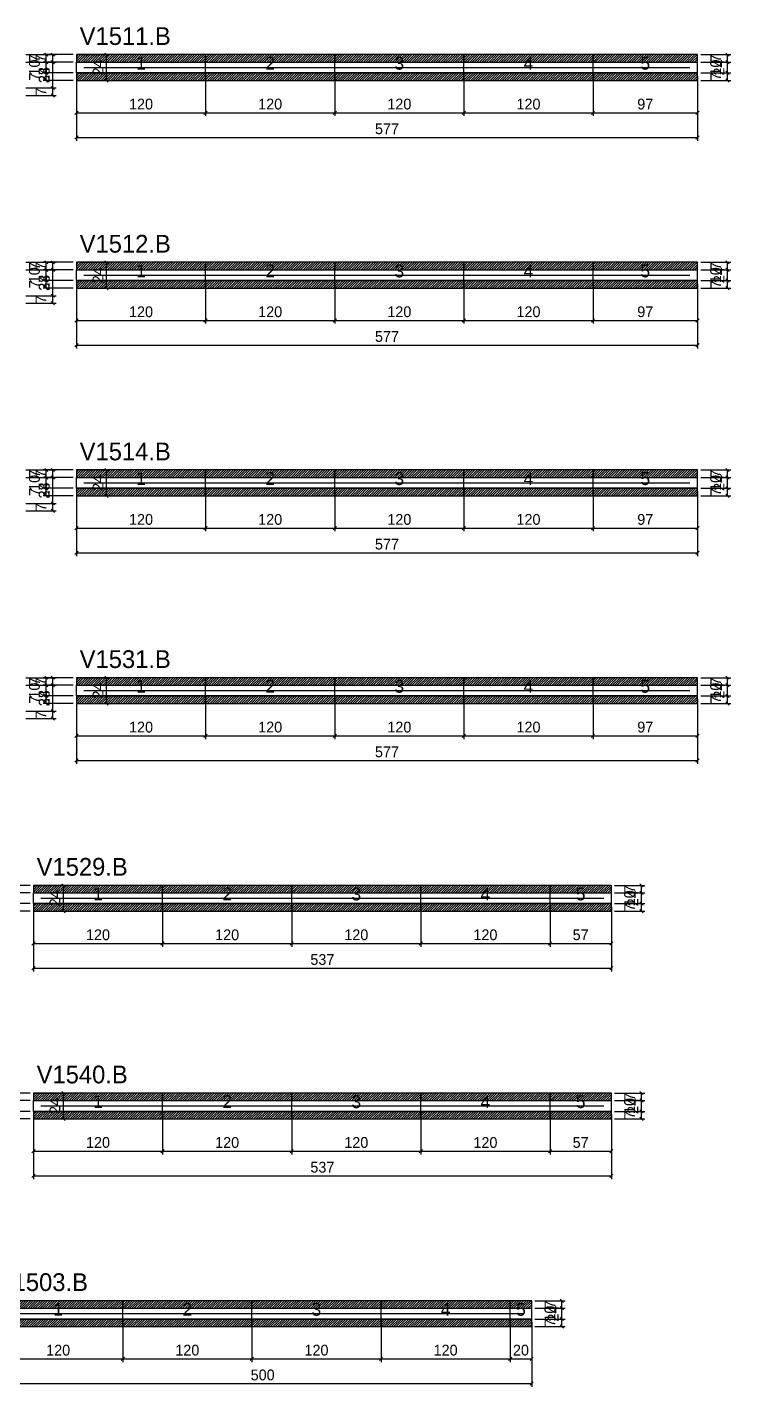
# Model space of a CAD drawing. Extents: x -9000 to 3070, y -8772 to 1250.
# Drawn here: x 789 to 1443, y -5091 to -3828 of the extents above; entities that cross this region are included whole.
import ezdxf
from ezdxf.enums import TextEntityAlignment as Align

# ---------------------------------------------------------------- set-up
doc = ezdxf.new("R2010")
doc.units = 0
for name, color, linetype in [('5', 5, 'Continuous'), ('COTA', 241, 'Continuous'), ('NOMENCLATURA', 7, 'Continuous'), ('Painéis', 200, 'Continuous'), ('SARR_2.2x5', 40, 'Continuous'), ('SCO-___-LAJ', 224, 'Continuous')]:
    doc.layers.add(name, color=color, linetype=linetype)
doc.dimstyles.new('PAINEL', dxfattribs={"dimtxt": 10, "dimasz": 3, "dimexe": 3, "dimexo": 3, "dimgap": 3, "dimtad": 1, "dimblk": 'OBLIQUE', "dimblk1": 'OBLIQUE', "dimcen": 2.5, "dimclrd": 4, "dimclre": 4, "dimclrt": 240, "dimazin": 3, "dimtfac": 1, "dimtmove": 0, "dimatfit": 3})

# ---------------------------------------------------------------- blocks, each defined once
blk = doc.blocks.new('_OBLIQUE')
at = {"color": 0, "linetype": 'BYBLOCK'}
blk.add_line((-0.5, -0.5), (0.5, 0.5), dxfattribs=at)

msp = doc.modelspace()

# ---------------------------------------------------------------- hatches: boundary and pattern name
at = {"layer": 'COTA'}
h = msp.add_hatch(dxfattribs=at)
h.set_pattern_fill('ANSI31', scale=0.5)
h.paths.add_polyline_path([(835, -3860), (955, -3860), (955, -3853), (835, -3853)])
h = msp.add_hatch(dxfattribs=at)
h.set_pattern_fill('ANSI31', scale=0.5)
h.paths.add_polyline_path([(955, -3860), (1075, -3860), (1075, -3853), (955, -3853)])
h = msp.add_hatch(dxfattribs=at)
h.set_pattern_fill('ANSI31', scale=0.5)
h.paths.add_polyline_path([(1075, -3860), (1195, -3860), (1195, -3853), (1075, -3853)])
h = msp.add_hatch(dxfattribs=at)
h.set_pattern_fill('ANSI31', scale=0.5)
h.paths.add_polyline_path([(1195, -3860), (1315, -3860), (1315, -3853), (1195, -3853)])
h = msp.add_hatch(dxfattribs=at)
h.set_pattern_fill('ANSI31', scale=0.5)
h.paths.add_polyline_path([(1315, -3860), (1412, -3860), (1412, -3853), (1315, -3853)])
h = msp.add_hatch(dxfattribs=at)
h.set_pattern_fill('ANSI31', scale=0.5)
h.paths.add_polyline_path([(835, -3877), (955, -3877), (955, -3870), (835, -3870)])
h = msp.add_hatch(dxfattribs=at)
h.set_pattern_fill('ANSI31', scale=0.5)
h.paths.add_polyline_path([(955, -3877), (1075, -3877), (1075, -3870), (955, -3870)])
h = msp.add_hatch(dxfattribs=at)
h.set_pattern_fill('ANSI31', scale=0.5)
h.paths.add_polyline_path([(1075, -3877), (1195, -3877), (1195, -3870), (1075, -3870)])
h = msp.add_hatch(dxfattribs=at)
h.set_pattern_fill('ANSI31', scale=0.5)
h.paths.add_polyline_path([(1195, -3877), (1315, -3877), (1315, -3870), (1195, -3870)])
h = msp.add_hatch(dxfattribs=at)
h.set_pattern_fill('ANSI31', scale=0.5)
h.paths.add_polyline_path([(1315, -3877), (1412, -3877), (1412, -3870), (1315, -3870)])
h = msp.add_hatch(dxfattribs=at)
h.set_pattern_fill('ANSI31', scale=0.5)
h.paths.add_polyline_path([(835, -4053), (955, -4053), (955, -4046), (835, -4046)])
h = msp.add_hatch(dxfattribs=at)
h.set_pattern_fill('ANSI31', scale=0.5)
h.paths.add_polyline_path([(955, -4053), (1075, -4053), (1075, -4046), (955, -4046)])
h = msp.add_hatch(dxfattribs=at)
h.set_pattern_fill('ANSI31', scale=0.5)
h.paths.add_polyline_path([(1075, -4053), (1195, -4053), (1195, -4046), (1075, -4046)])
h = msp.add_hatch(dxfattribs=at)
h.set_pattern_fill('ANSI31', scale=0.5)
h.paths.add_polyline_path([(1195, -4053), (1315, -4053), (1315, -4046), (1195, -4046)])
h = msp.add_hatch(dxfattribs=at)
h.set_pattern_fill('ANSI31', scale=0.5)
h.paths.add_polyline_path([(1315, -4053), (1412, -4053), (1412, -4046), (1315, -4046)])
h = msp.add_hatch(dxfattribs=at)
h.set_pattern_fill('ANSI31', scale=0.5)
h.paths.add_polyline_path([(835, -4070), (955, -4070), (955, -4063), (835, -4063)])
h = msp.add_hatch(dxfattribs=at)
h.set_pattern_fill('ANSI31', scale=0.5)
h.paths.add_polyline_path([(955, -4070), (1075, -4070), (1075, -4063), (955, -4063)])
h = msp.add_hatch(dxfattribs=at)
h.set_pattern_fill('ANSI31', scale=0.5)
h.paths.add_polyline_path([(1075, -4070), (1195, -4070), (1195, -4063), (1075, -4063)])
h = msp.add_hatch(dxfattribs=at)
h.set_pattern_fill('ANSI31', scale=0.5)
h.paths.add_polyline_path([(1195, -4070), (1315, -4070), (1315, -4063), (1195, -4063)])
h = msp.add_hatch(dxfattribs=at)
h.set_pattern_fill('ANSI31', scale=0.5)
h.paths.add_polyline_path([(1315, -4070), (1412, -4070), (1412, -4063), (1315, -4063)])
h = msp.add_hatch(dxfattribs=at)
h.set_pattern_fill('ANSI31', scale=0.5)
h.paths.add_polyline_path([(835, -4246), (955, -4246), (955, -4239), (835, -4239)])
h = msp.add_hatch(dxfattribs=at)
h.set_pattern_fill('ANSI31', scale=0.5)
h.paths.add_polyline_path([(955, -4246), (1075, -4246), (1075, -4239), (955, -4239)])
h = msp.add_hatch(dxfattribs=at)
h.set_pattern_fill('ANSI31', scale=0.5)
h.paths.add_polyline_path([(1075, -4246), (1195, -4246), (1195, -4239), (1075, -4239)])
h = msp.add_hatch(dxfattribs=at)
h.set_pattern_fill('ANSI31', scale=0.5)
h.paths.add_polyline_path([(1195, -4246), (1315, -4246), (1315, -4239), (1195, -4239)])
h = msp.add_hatch(dxfattribs=at)
h.set_pattern_fill('ANSI31', scale=0.5)
h.paths.add_polyline_path([(1315, -4246), (1412, -4246), (1412, -4239), (1315, -4239)])
h = msp.add_hatch(dxfattribs=at)
h.set_pattern_fill('ANSI31', scale=0.5)
h.paths.add_polyline_path([(835, -4263), (955, -4263), (955, -4256), (835, -4256)])
h = msp.add_hatch(dxfattribs=at)
h.set_pattern_fill('ANSI31', scale=0.5)
h.paths.add_polyline_path([(955, -4263), (1075, -4263), (1075, -4256), (955, -4256)])
h = msp.add_hatch(dxfattribs=at)
h.set_pattern_fill('ANSI31', scale=0.5)
h.paths.add_polyline_path([(1075, -4263), (1195, -4263), (1195, -4256), (1075, -4256)])
h = msp.add_hatch(dxfattribs=at)
h.set_pattern_fill('ANSI31', scale=0.5)
h.paths.add_polyline_path([(1195, -4263), (1315, -4263), (1315, -4256), (1195, -4256)])
h = msp.add_hatch(dxfattribs=at)
h.set_pattern_fill('ANSI31', scale=0.5)
h.paths.add_polyline_path([(1315, -4263), (1412, -4263), (1412, -4256), (1315, -4256)])
h = msp.add_hatch(dxfattribs=at)
h.set_pattern_fill('ANSI31', scale=0.5)
h.paths.add_polyline_path([(835, -4439), (955, -4439), (955, -4432), (835, -4432)])
h = msp.add_hatch(dxfattribs=at)
h.set_pattern_fill('ANSI31', scale=0.5)
h.paths.add_polyline_path([(955, -4439), (1075, -4439), (1075, -4432), (955, -4432)])
h = msp.add_hatch(dxfattribs=at)
h.set_pattern_fill('ANSI31', scale=0.5)
h.paths.add_polyline_path([(1075, -4439), (1195, -4439), (1195, -4432), (1075, -4432)])
h = msp.add_hatch(dxfattribs=at)
h.set_pattern_fill('ANSI31', scale=0.5)
h.paths.add_polyline_path([(1195, -4439), (1315, -4439), (1315, -4432), (1195, -4432)])
h = msp.add_hatch(dxfattribs=at)
h.set_pattern_fill('ANSI31', scale=0.5)
h.paths.add_polyline_path([(1315, -4439), (1412, -4439), (1412, -4432), (1315, -4432)])
h = msp.add_hatch(dxfattribs=at)
h.set_pattern_fill('ANSI31', scale=0.5)
h.paths.add_polyline_path([(835, -4456), (955, -4456), (955, -4449), (835, -4449)])
h = msp.add_hatch(dxfattribs=at)
h.set_pattern_fill('ANSI31', scale=0.5)
h.paths.add_polyline_path([(955, -4456), (1075, -4456), (1075, -4449), (955, -4449)])
h = msp.add_hatch(dxfattribs=at)
h.set_pattern_fill('ANSI31', scale=0.5)
h.paths.add_polyline_path([(1075, -4456), (1195, -4456), (1195, -4449), (1075, -4449)])
h = msp.add_hatch(dxfattribs=at)
h.set_pattern_fill('ANSI31', scale=0.5)
h.paths.add_polyline_path([(1195, -4456), (1315, -4456), (1315, -4449), (1195, -4449)])
h = msp.add_hatch(dxfattribs=at)
h.set_pattern_fill('ANSI31', scale=0.5)
h.paths.add_polyline_path([(1315, -4456), (1412, -4456), (1412, -4449), (1315, -4449)])
h = msp.add_hatch(dxfattribs=at)
h.set_pattern_fill('ANSI31', scale=0.5)
h.paths.add_polyline_path([(795, -4632), (915, -4632), (915, -4625), (795, -4625)])
h = msp.add_hatch(dxfattribs=at)
h.set_pattern_fill('ANSI31', scale=0.5)
h.paths.add_polyline_path([(915, -4632), (1035, -4632), (1035, -4625), (915, -4625)])
h = msp.add_hatch(dxfattribs=at)
h.set_pattern_fill('ANSI31', scale=0.5)
h.paths.add_polyline_path([(1035, -4632), (1155, -4632), (1155, -4625), (1035, -4625)])
h = msp.add_hatch(dxfattribs=at)
h.set_pattern_fill('ANSI31', scale=0.5)
h.paths.add_polyline_path([(1155, -4632), (1275, -4632), (1275, -4625), (1155, -4625)])
h = msp.add_hatch(dxfattribs=at)
h.set_pattern_fill('ANSI31', scale=0.5)
h.paths.add_polyline_path([(1275, -4632), (1332, -4632), (1332, -4625), (1275, -4625)])
h = msp.add_hatch(dxfattribs=at)
h.set_pattern_fill('ANSI31', scale=0.5)
h.paths.add_polyline_path([(795, -4649), (915, -4649), (915, -4642), (795, -4642)])
h = msp.add_hatch(dxfattribs=at)
h.set_pattern_fill('ANSI31', scale=0.5)
h.paths.add_polyline_path([(915, -4649), (1035, -4649), (1035, -4642), (915, -4642)])
h = msp.add_hatch(dxfattribs=at)
h.set_pattern_fill('ANSI31', scale=0.5)
h.paths.add_polyline_path([(1035, -4649), (1155, -4649), (1155, -4642), (1035, -4642)])
h = msp.add_hatch(dxfattribs=at)
h.set_pattern_fill('ANSI31', scale=0.5)
h.paths.add_polyline_path([(1155, -4649), (1275, -4649), (1275, -4642), (1155, -4642)])
h = msp.add_hatch(dxfattribs=at)
h.set_pattern_fill('ANSI31', scale=0.5)
h.paths.add_polyline_path([(1275, -4649), (1332, -4649), (1332, -4642), (1275, -4642)])
h = msp.add_hatch(dxfattribs=at)
h.set_pattern_fill('ANSI31', scale=0.5)
h.paths.add_polyline_path([(795, -4825), (915, -4825), (915, -4818), (795, -4818)])
h = msp.add_hatch(dxfattribs=at)
h.set_pattern_fill('ANSI31', scale=0.5)
h.paths.add_polyline_path([(915, -4825), (1035, -4825), (1035, -4818), (915, -4818)])
h = msp.add_hatch(dxfattribs=at)
h.set_pattern_fill('ANSI31', scale=0.5)
h.paths.add_polyline_path([(1035, -4825), (1155, -4825), (1155, -4818), (1035, -4818)])
h = msp.add_hatch(dxfattribs=at)
h.set_pattern_fill('ANSI31', scale=0.5)
h.paths.add_polyline_path([(1155, -4825), (1275, -4825), (1275, -4818), (1155, -4818)])
h = msp.add_hatch(dxfattribs=at)
h.set_pattern_fill('ANSI31', scale=0.5)
h.paths.add_polyline_path([(1275, -4825), (1332, -4825), (1332, -4818), (1275, -4818)])
h = msp.add_hatch(dxfattribs=at)
h.set_pattern_fill('ANSI31', scale=0.5)
h.paths.add_polyline_path([(795, -4842), (915, -4842), (915, -4835), (795, -4835)])
h = msp.add_hatch(dxfattribs=at)
h.set_pattern_fill('ANSI31', scale=0.5)
h.paths.add_polyline_path([(915, -4842), (1035, -4842), (1035, -4835), (915, -4835)])
h = msp.add_hatch(dxfattribs=at)
h.set_pattern_fill('ANSI31', scale=0.5)
h.paths.add_polyline_path([(1035, -4842), (1155, -4842), (1155, -4835), (1035, -4835)])
h = msp.add_hatch(dxfattribs=at)
h.set_pattern_fill('ANSI31', scale=0.5)
h.paths.add_polyline_path([(1155, -4842), (1275, -4842), (1275, -4835), (1155, -4835)])
h = msp.add_hatch(dxfattribs=at)
h.set_pattern_fill('ANSI31', scale=0.5)
h.paths.add_polyline_path([(1275, -4842), (1332, -4842), (1332, -4835), (1275, -4835)])
h = msp.add_hatch(dxfattribs=at)
h.set_pattern_fill('ANSI31', scale=0.5)
h.paths.add_polyline_path([(758, -5018), (878, -5018), (878, -5011), (758, -5011)])
h = msp.add_hatch(dxfattribs=at)
h.set_pattern_fill('ANSI31', scale=0.5)
h.paths.add_polyline_path([(878, -5018), (998, -5018), (998, -5011), (878, -5011)])
h = msp.add_hatch(dxfattribs=at)
h.set_pattern_fill('ANSI31', scale=0.5)
h.paths.add_polyline_path([(998, -5018), (1118, -5018), (1118, -5011), (998, -5011)])
h = msp.add_hatch(dxfattribs=at)
h.set_pattern_fill('ANSI31', scale=0.5)
h.paths.add_polyline_path([(1118, -5018), (1238, -5018), (1238, -5011), (1118, -5011)])
h = msp.add_hatch(dxfattribs=at)
h.set_pattern_fill('ANSI31', scale=0.5)
h.paths.add_polyline_path([(1238, -5018), (1258, -5018), (1258, -5011), (1238, -5011)])
h = msp.add_hatch(dxfattribs=at)
h.set_pattern_fill('ANSI31', scale=0.5)
h.paths.add_polyline_path([(758, -5035), (878, -5035), (878, -5028), (758, -5028)])
h = msp.add_hatch(dxfattribs=at)
h.set_pattern_fill('ANSI31', scale=0.5)
h.paths.add_polyline_path([(878, -5035), (998, -5035), (998, -5028), (878, -5028)])
h = msp.add_hatch(dxfattribs=at)
h.set_pattern_fill('ANSI31', scale=0.5)
h.paths.add_polyline_path([(998, -5035), (1118, -5035), (1118, -5028), (998, -5028)])
h = msp.add_hatch(dxfattribs=at)
h.set_pattern_fill('ANSI31', scale=0.5)
h.paths.add_polyline_path([(1118, -5035), (1238, -5035), (1238, -5028), (1118, -5028)])
h = msp.add_hatch(dxfattribs=at)
h.set_pattern_fill('ANSI31', scale=0.5)
h.paths.add_polyline_path([(1238, -5035), (1258, -5035), (1258, -5028), (1238, -5028)])

# ---------------------------------------------------------------- linework, layer by layer
at = {"layer": 'Painéis'}
for p, q in [((835, -3860), (955, -3860)), ((835, -3870), (835, -3860)), ((955, -3870), (955, -3860)), ((955, -3870), (955, -3860)), ((955, -3860), (1075, -3860)), ((955, -3870), (955, -3860)), ((1075, -3870), (1075, -3860)), ((1075, -3870), (1075, -3860)), ((1075, -3860), (1195, -3860)), ((1075, -3870), (1075, -3860)), ((1195, -3870), (1195, -3860)), ((1195, -3870), (1195, -3860)), ((1195, -3860), (1315, -3860)), ((1195, -3870), (1195, -3860)), ((1315, -3870), (1315, -3860)), ((1315, -3870), (1315, -3860)), ((1315, -3860), (1412, -3860)), ((1315, -3870), (1315, -3860)), ((1412, -3870), (1412, -3860)), ((835, -3870), (955, -3870)), ((955, -3870), (1075, -3870)), ((1075, -3870), (1195, -3870)), ((1195, -3870), (1315, -3870)), ((1315, -3870), (1412, -3870)), ((835, -4053), (955, -4053)), ((835, -4063), (835, -4053)), ((955, -4063), (955, -4053)), ((955, -4063), (955, -4053)), ((955, -4053), (1075, -4053)), ((955, -4063), (955, -4053)), ((1075, -4063), (1075, -4053)), ((1075, -4063), (1075, -4053)), ((1075, -4053), (1195, -4053)), ((1075, -4063), (1075, -4053)), ((1195, -4063), (1195, -4053)), ((1195, -4063), (1195, -4053)), ((1195, -4053), (1315, -4053)), ((1195, -4063), (1195, -4053)), ((1315, -4063), (1315, -4053)), ((1315, -4063), (1315, -4053)), ((1315, -4053), (1412, -4053)), ((1315, -4063), (1315, -4053)), ((1412, -4063), (1412, -4053)), ((835, -4063), (955, -4063)), ((955, -4063), (1075, -4063)), ((1075, -4063), (1195, -4063)), ((1195, -4063), (1315, -4063)), ((1315, -4063), (1412, -4063)), ((835, -4246), (955, -4246)), ((835, -4256), (835, -4246)), ((835, -4256), (955, -4256)), ((955, -4256), (955, -4246)), ((955, -4256), (955, -4246)), ((955, -4246), (1075, -4246)), ((955, -4256), (955, -4246)), ((955, -4256), (1075, -4256)), ((1075, -4256), (1075, -4246)), ((1075, -4256), (1075, -4246)), ((1075, -4246), (1195, -4246)), ((1075, -4256), (1075, -4246)), ((1075, -4256), (1195, -4256)), ((1195, -4256), (1195, -4246)), ((1195, -4256), (1195, -4246)), ((1195, -4246), (1315, -4246)), ((1195, -4256), (1195, -4246)), ((1195, -4256), (1315, -4256)), ((1315, -4256), (1315, -4246)), ((1315, -4256), (1315, -4246)), ((1315, -4246), (1412, -4246)), ((1315, -4256), (1315, -4246)), ((1315, -4256), (1412, -4256)), ((1412, -4256), (1412, -4246)), ((835, -4439), (955, -4439)), ((835, -4449), (835, -4439)), ((955, -4449), (955, -4439)), ((955, -4449), (955, -4439)), ((955, -4439), (1075, -4439)), ((955, -4449), (955, -4439)), ((1075, -4449), (1075, -4439)), ((1075, -4449), (1075, -4439)), ((1075, -4439), (1195, -4439)), ((1075, -4449), (1075, -4439)), ((1195, -4449), (1195, -4439)), ((1195, -4449), (1195, -4439)), ((1195, -4439), (1315, -4439)), ((1195, -4449), (1195, -4439)), ((1315, -4449), (1315, -4439)), ((1315, -4449), (1315, -4439)), ((1315, -4439), (1412, -4439)), ((1315, -4449), (1315, -4439)), ((1412, -4449), (1412, -4439)), ((835, -4449), (955, -4449)), ((955, -4449), (1075, -4449)), ((1075, -4449), (1195, -4449)), ((1195, -4449), (1315, -4449)), ((1315, -4449), (1412, -4449)), ((795, -4632), (915, -4632)), ((795, -4642), (795, -4632)), ((915, -4642), (915, -4632)), ((915, -4642), (915, -4632)), ((915, -4632), (1035, -4632)), ((915, -4642), (915, -4632)), ((1035, -4642), (1035, -4632)), ((1035, -4642), (1035, -4632)), ((1035, -4632), (1155, -4632)), ((1035, -4642), (1035, -4632)), ((1155, -4642), (1155, -4632)), ((1155, -4642), (1155, -4632)), ((1155, -4632), (1275, -4632)), ((1155, -4642), (1155, -4632)), ((1275, -4642), (1275, -4632)), ((1275, -4642), (1275, -4632)), ((1275, -4632), (1332, -4632)), ((1275, -4642), (1275, -4632)), ((1332, -4642), (1332, -4632)), ((795, -4642), (915, -4642)), ((915, -4642), (1035, -4642)), ((1035, -4642), (1155, -4642)), ((1155, -4642), (1275, -4642)), ((1275, -4642), (1332, -4642)), ((795, -4825), (915, -4825)), ((795, -4835), (795, -4825)), ((915, -4835), (915, -4825)), ((915, -4835), (915, -4825)), ((915, -4825), (1035, -4825)), ((915, -4835), (915, -4825)), ((1035, -4835), (1035, -4825)), ((1035, -4835), (1035, -4825)), ((1035, -4825), (1155, -4825)), ((1035, -4835), (1035, -4825)), ((1155, -4835), (1155, -4825)), ((1155, -4835), (1155, -4825)), ((1155, -4825), (1275, -4825)), ((1155, -4835), (1155, -4825)), ((1275, -4835), (1275, -4825)), ((1275, -4835), (1275, -4825)), ((1275, -4825), (1332, -4825)), ((1275, -4835), (1275, -4825)), ((1332, -4835), (1332, -4825)), ((795, -4835), (915, -4835)), ((915, -4835), (1035, -4835)), ((1035, -4835), (1155, -4835)), ((1155, -4835), (1275, -4835)), ((1275, -4835), (1332, -4835)), ((758, -5018), (878, -5018)), ((758, -5028), (878, -5028)), ((878, -5028), (878, -5018)), ((878, -5028), (878, -5018)), ((878, -5018), (998, -5018)), ((878, -5028), (878, -5018)), ((878, -5028), (998, -5028)), ((998, -5028), (998, -5018)), ((998, -5028), (998, -5018)), ((998, -5018), (1118, -5018)), ((998, -5028), (998, -5018)), ((998, -5028), (1118, -5028)), ((1118, -5028), (1118, -5018)), ((1118, -5028), (1118, -5018)), ((1118, -5018), (1238, -5018)), ((1118, -5028), (1118, -5018)), ((1118, -5028), (1238, -5028)), ((1238, -5028), (1238, -5018)), ((1238, -5028), (1238, -5018)), ((1238, -5018), (1258, -5018)), ((1238, -5028), (1238, -5018)), ((1238, -5028), (1258, -5028)), ((1258, -5028), (1258, -5018))]:
    msp.add_line(p, q, dxfattribs=at)
at = {"layer": 'SARR_2.2x5'}
for points in [[(842, -3865), (955, -3865)], [(842, -3865), (955, -3865)], [(955, -3865), (1075, -3865)], [(955, -3865), (1075, -3865)], [(1075, -3865), (1195, -3865)], [(1075, -3865), (1195, -3865)], [(1195, -3865), (1315, -3865)], [(1195, -3865), (1315, -3865)], [(1315, -3865), (1405, -3865)], [(1315, -3865), (1405, -3865)], [(842, -4058), (955, -4058)], [(842, -4058), (955, -4058)], [(955, -4058), (1075, -4058)], [(955, -4058), (1075, -4058)], [(1075, -4058), (1195, -4058)], [(1075, -4058), (1195, -4058)], [(1195, -4058), (1315, -4058)], [(1195, -4058), (1315, -4058)], [(1315, -4058), (1405, -4058)], [(1315, -4058), (1405, -4058)], [(842, -4251), (955, -4251)], [(842, -4251), (955, -4251)], [(955, -4251), (1075, -4251)], [(955, -4251), (1075, -4251)], [(1075, -4251), (1195, -4251)], [(1075, -4251), (1195, -4251)], [(1195, -4251), (1315, -4251)], [(1195, -4251), (1315, -4251)], [(1315, -4251), (1405, -4251)], [(1315, -4251), (1405, -4251)], [(842, -4444), (955, -4444)], [(842, -4444), (955, -4444)], [(955, -4444), (1075, -4444)], [(955, -4444), (1075, -4444)], [(1075, -4444), (1195, -4444)], [(1075, -4444), (1195, -4444)], [(1195, -4444), (1315, -4444)], [(1195, -4444), (1315, -4444)], [(1315, -4444), (1405, -4444)], [(1315, -4444), (1405, -4444)], [(802, -4637), (915, -4637)], [(802, -4637), (915, -4637)], [(915, -4637), (1035, -4637)], [(915, -4637), (1035, -4637)], [(1035, -4637), (1155, -4637)], [(1035, -4637), (1155, -4637)], [(1155, -4637), (1275, -4637)], [(1155, -4637), (1275, -4637)], [(1275, -4637), (1325, -4637)], [(1275, -4637), (1325, -4637)], [(802, -4830), (915, -4830)], [(802, -4830), (915, -4830)], [(915, -4830), (1035, -4830)], [(915, -4830), (1035, -4830)], [(1035, -4830), (1155, -4830)], [(1035, -4830), (1155, -4830)], [(1155, -4830), (1275, -4830)], [(1155, -4830), (1275, -4830)], [(1275, -4830), (1325, -4830)], [(1275, -4830), (1325, -4830)], [(765, -5023), (878, -5023)], [(765, -5023), (878, -5023)], [(878, -5023), (998, -5023)], [(878, -5023), (998, -5023)], [(998, -5023), (1118, -5023)], [(998, -5023), (1118, -5023)], [(1118, -5023), (1238, -5023)], [(1118, -5023), (1238, -5023)], [(1238, -5023), (1251, -5023)], [(1238, -5023), (1251, -5023)]]:
    msp.add_lwpolyline(points, dxfattribs=at)
at = {"layer": 'SCO-___-LAJ'}
for points in [[(835, -3860), (955, -3860), (955, -3853), (835, -3853)], [(955, -3860), (1075, -3860), (1075, -3853), (955, -3853)], [(1075, -3860), (1195, -3860), (1195, -3853), (1075, -3853)], [(1195, -3860), (1315, -3860), (1315, -3853), (1195, -3853)], [(1315, -3860), (1412, -3860), (1412, -3853), (1315, -3853)], [(835, -3877), (955, -3877), (955, -3870), (835, -3870)], [(955, -3877), (1075, -3877), (1075, -3870), (955, -3870)], [(1075, -3877), (1195, -3877), (1195, -3870), (1075, -3870)], [(1195, -3877), (1315, -3877), (1315, -3870), (1195, -3870)], [(1315, -3877), (1412, -3877), (1412, -3870), (1315, -3870)], [(835, -4053), (955, -4053), (955, -4046), (835, -4046)], [(955, -4053), (1075, -4053), (1075, -4046), (955, -4046)], [(1075, -4053), (1195, -4053), (1195, -4046), (1075, -4046)], [(1195, -4053), (1315, -4053), (1315, -4046), (1195, -4046)], [(1315, -4053), (1412, -4053), (1412, -4046), (1315, -4046)], [(835, -4070), (955, -4070), (955, -4063), (835, -4063)], [(955, -4070), (1075, -4070), (1075, -4063), (955, -4063)], [(1075, -4070), (1195, -4070), (1195, -4063), (1075, -4063)], [(1195, -4070), (1315, -4070), (1315, -4063), (1195, -4063)], [(1315, -4070), (1412, -4070), (1412, -4063), (1315, -4063)], [(835, -4246), (955, -4246), (955, -4239), (835, -4239)], [(955, -4246), (1075, -4246), (1075, -4239), (955, -4239)], [(1075, -4246), (1195, -4246), (1195, -4239), (1075, -4239)], [(1195, -4246), (1315, -4246), (1315, -4239), (1195, -4239)], [(1315, -4246), (1412, -4246), (1412, -4239), (1315, -4239)], [(835, -4263), (955, -4263), (955, -4256), (835, -4256)], [(955, -4263), (1075, -4263), (1075, -4256), (955, -4256)], [(1075, -4263), (1195, -4263), (1195, -4256), (1075, -4256)], [(1195, -4263), (1315, -4263), (1315, -4256), (1195, -4256)], [(1315, -4263), (1412, -4263), (1412, -4256), (1315, -4256)], [(835, -4439), (955, -4439), (955, -4432), (835, -4432)], [(955, -4439), (1075, -4439), (1075, -4432), (955, -4432)], [(1075, -4439), (1195, -4439), (1195, -4432), (1075, -4432)], [(1195, -4439), (1315, -4439), (1315, -4432), (1195, -4432)], [(1315, -4439), (1412, -4439), (1412, -4432), (1315, -4432)], [(835, -4456), (955, -4456), (955, -4449), (835, -4449)], [(955, -4456), (1075, -4456), (1075, -4449), (955, -4449)], [(1075, -4456), (1195, -4456), (1195, -4449), (1075, -4449)], [(1195, -4456), (1315, -4456), (1315, -4449), (1195, -4449)], [(1315, -4456), (1412, -4456), (1412, -4449), (1315, -4449)], [(795, -4632), (915, -4632), (915, -4625), (795, -4625)], [(915, -4632), (1035, -4632), (1035, -4625), (915, -4625)], [(1035, -4632), (1155, -4632), (1155, -4625), (1035, -4625)], [(1155, -4632), (1275, -4632), (1275, -4625), (1155, -4625)], [(1275, -4632), (1332, -4632), (1332, -4625), (1275, -4625)], [(795, -4649), (915, -4649), (915, -4642), (795, -4642)], [(915, -4649), (1035, -4649), (1035, -4642), (915, -4642)], [(1035, -4649), (1155, -4649), (1155, -4642), (1035, -4642)], [(1155, -4649), (1275, -4649), (1275, -4642), (1155, -4642)], [(1275, -4649), (1332, -4649), (1332, -4642), (1275, -4642)], [(795, -4825), (915, -4825), (915, -4818), (795, -4818)], [(915, -4825), (1035, -4825), (1035, -4818), (915, -4818)], [(1035, -4825), (1155, -4825), (1155, -4818), (1035, -4818)], [(1155, -4825), (1275, -4825), (1275, -4818), (1155, -4818)], [(1275, -4825), (1332, -4825), (1332, -4818), (1275, -4818)], [(795, -4842), (915, -4842), (915, -4835), (795, -4835)], [(915, -4842), (1035, -4842), (1035, -4835), (915, -4835)], [(1035, -4842), (1155, -4842), (1155, -4835), (1035, -4835)], [(1155, -4842), (1275, -4842), (1275, -4835), (1155, -4835)], [(1275, -4842), (1332, -4842), (1332, -4835), (1275, -4835)], [(758, -5018), (878, -5018), (878, -5011), (758, -5011)], [(878, -5018), (998, -5018), (998, -5011), (878, -5011)], [(998, -5018), (1118, -5018), (1118, -5011), (998, -5011)], [(1118, -5018), (1238, -5018), (1238, -5011), (1118, -5011)], [(1238, -5018), (1258, -5018), (1258, -5011), (1238, -5011)], [(758, -5035), (878, -5035), (878, -5028), (758, -5028)], [(878, -5035), (998, -5035), (998, -5028), (878, -5028)], [(998, -5035), (1118, -5035), (1118, -5028), (998, -5028)], [(1118, -5035), (1238, -5035), (1238, -5028), (1118, -5028)], [(1238, -5035), (1258, -5035), (1258, -5028), (1238, -5028)]]:
    msp.add_lwpolyline(points, close=True, dxfattribs=at)

# ---------------------------------------------------------------- texts
at = {"layer": '5'}
for s, p in [('1', (895, -3861)), ('2', (1015, -3861)), ('3', (1135, -3861)), ('4', (1255, -3861)), ('5', (1363.5, -3861)), ('1', (895, -4054)), ('2', (1015, -4054)), ('3', (1135, -4054)), ('4', (1255, -4054)), ('5', (1363.5, -4054)), ('1', (895, -4247)), ('2', (1015, -4247)), ('3', (1135, -4247)), ('4', (1255, -4247)), ('5', (1363.5, -4247)), ('1', (895, -4440)), ('2', (1015, -4440)), ('3', (1135, -4440)), ('4', (1255, -4440)), ('5', (1363.5, -4440)), ('1', (855, -4633)), ('2', (975, -4633)), ('3', (1095, -4633)), ('4', (1215, -4633)), ('5', (1303.5, -4633)), ('1', (855, -4826)), ('2', (975, -4826)), ('3', (1095, -4826)), ('4', (1215, -4826)), ('5', (1303.5, -4826)), ('1', (818, -5019)), ('2', (938, -5019)), ('3', (1058, -5019)), ('4', (1178, -5019)), ('5', (1248, -5019))]:
    msp.add_text(s, height=12, dxfattribs=at).set_placement(p, align=Align.MIDDLE_CENTER)
at = {"layer": 'NOMENCLATURA'}
for s, p in [('V1511.B', (838, -3844)), ('V1512.B', (838, -4037)), ('V1514.B', (838, -4230)), ('V1531.B', (838, -4423)), ('V1529.B', (798, -4616)), ('V1540.B', (798, -4809)), ('V1503.B', (761, -5002))]:
    msp.add_text(s, height=16.5, dxfattribs=at).set_placement(p)

# ---------------------------------------------------------------- dimensions: what is measured, and where the dimension line sits
at = {"layer": 'COTA'}
for base, p1, p2 in [((813, -3891), (785, -3891), (785, -3853)), ((813, -3860), (785, -3860), (785, -3853)), ((807, -3860), (835, -3860), (835, -3853)), ((863, -3877), (835, -3877), (835, -3853)), ((1440, -3877), (1412, -3877), (1412, -3853)), ((1440, -3860), (1412, -3860), (1412, -3853)), ((813, -3884), (785, -3884), (785, -3860)), ((807, -3870), (835, -3870), (835, -3860)), ((1440, -3870), (1412, -3870), (1412, -3860)), ((807, -3877), (835, -3877), (835, -3870)), ((1440, -3877), (1412, -3877), (1412, -3870)), ((813, -3891), (785, -3891), (785, -3884)), ((813, -4084), (785, -4084), (785, -4046)), ((813, -4053), (785, -4053), (785, -4046)), ((813, -4077), (785, -4077), (785, -4053)), ((807, -4053), (835, -4053), (835, -4046)), ((807, -4063), (835, -4063), (835, -4053)), ((863, -4070), (835, -4070), (835, -4046)), ((1440, -4070), (1412, -4070), (1412, -4046)), ((1440, -4053), (1412, -4053), (1412, -4046)), ((1440, -4063), (1412, -4063), (1412, -4053)), ((807, -4070), (835, -4070), (835, -4063)), ((1440, -4070), (1412, -4070), (1412, -4063)), ((813, -4084), (785, -4084), (785, -4077)), ((813, -4277), (785, -4277), (785, -4239)), ((813, -4246), (785, -4246), (785, -4239)), ((813, -4270), (785, -4270), (785, -4246)), ((807, -4246), (835, -4246), (835, -4239)), ((807, -4256), (835, -4256), (835, -4246)), ((863, -4263), (835, -4263), (835, -4239)), ((1440, -4263), (1412, -4263), (1412, -4239)), ((1440, -4246), (1412, -4246), (1412, -4239)), ((1440, -4256), (1412, -4256), (1412, -4246)), ((807, -4263), (835, -4263), (835, -4256)), ((1440, -4263), (1412, -4263), (1412, -4256)), ((813, -4277), (785, -4277), (785, -4270)), ((813, -4470), (785, -4470), (785, -4432)), ((813, -4439), (785, -4439), (785, -4432)), ((807, -4439), (835, -4439), (835, -4432)), ((863, -4456), (835, -4456), (835, -4432)), ((1440, -4456), (1412, -4456), (1412, -4432)), ((1440, -4439), (1412, -4439), (1412, -4432)), ((813, -4463), (785, -4463), (785, -4439)), ((807, -4449), (835, -4449), (835, -4439)), ((807, -4456), (835, -4456), (835, -4449)), ((1440, -4449), (1412, -4449), (1412, -4439)), ((1440, -4456), (1412, -4456), (1412, -4449)), ((813, -4470), (785, -4470), (785, -4463)), ((767, -4632), (795, -4632), (795, -4625)), ((823, -4649), (795, -4649), (795, -4625)), ((1360, -4649), (1332, -4649), (1332, -4625)), ((1360, -4632), (1332, -4632), (1332, -4625)), ((767, -4642), (795, -4642), (795, -4632)), ((1360, -4642), (1332, -4642), (1332, -4632)), ((767, -4649), (795, -4649), (795, -4642)), ((1360, -4649), (1332, -4649), (1332, -4642)), ((767, -4825), (795, -4825), (795, -4818)), ((767, -4835), (795, -4835), (795, -4825)), ((823, -4842), (795, -4842), (795, -4818)), ((1360, -4842), (1332, -4842), (1332, -4818)), ((1360, -4825), (1332, -4825), (1332, -4818)), ((1360, -4835), (1332, -4835), (1332, -4825)), ((767, -4842), (795, -4842), (795, -4835)), ((1360, -4842), (1332, -4842), (1332, -4835)), ((1286, -5035), (1258, -5035), (1258, -5011)), ((1286, -5018), (1258, -5018), (1258, -5011)), ((1286, -5028), (1258, -5028), (1258, -5018)), ((1286, -5035), (1258, -5035), (1258, -5028))]:
    msp.add_linear_dim(base=base, p1=p1, p2=p2, angle=90, dimstyle='PAINEL', dxfattribs=at).render()
for base, p1, p2 in [((835, -3907), (835, -3870), (955, -3870)), ((835, -3930), (835, -3870), (1412, -3870)), ((955, -3907), (955, -3870), (1075, -3870)), ((1075, -3907), (1075, -3870), (1195, -3870)), ((1195, -3907), (1195, -3870), (1315, -3870)), ((1315, -3907), (1315, -3870), (1412, -3870)), ((835, -4100), (835, -4063), (955, -4063)), ((835, -4123), (835, -4063), (1412, -4063)), ((955, -4100), (955, -4063), (1075, -4063)), ((1075, -4100), (1075, -4063), (1195, -4063)), ((1195, -4100), (1195, -4063), (1315, -4063)), ((1315, -4100), (1315, -4063), (1412, -4063)), ((835, -4293), (835, -4256), (955, -4256)), ((835, -4316), (835, -4256), (1412, -4256)), ((955, -4293), (955, -4256), (1075, -4256)), ((1075, -4293), (1075, -4256), (1195, -4256)), ((1195, -4293), (1195, -4256), (1315, -4256)), ((1315, -4293), (1315, -4256), (1412, -4256)), ((835, -4486), (835, -4449), (955, -4449)), ((835, -4509), (835, -4449), (1412, -4449)), ((955, -4486), (955, -4449), (1075, -4449)), ((1075, -4486), (1075, -4449), (1195, -4449)), ((1195, -4486), (1195, -4449), (1315, -4449)), ((1315, -4486), (1315, -4449), (1412, -4449)), ((795, -4679), (795, -4642), (915, -4642)), ((795, -4702), (795, -4642), (1332, -4642)), ((915, -4679), (915, -4642), (1035, -4642)), ((1035, -4679), (1035, -4642), (1155, -4642)), ((1155, -4679), (1155, -4642), (1275, -4642)), ((1275, -4679), (1275, -4642), (1332, -4642)), ((795, -4872), (795, -4835), (915, -4835)), ((795, -4895), (795, -4835), (1332, -4835)), ((915, -4872), (915, -4835), (1035, -4835)), ((1035, -4872), (1035, -4835), (1155, -4835)), ((1155, -4872), (1155, -4835), (1275, -4835)), ((1275, -4872), (1275, -4835), (1332, -4835)), ((758, -5065), (758, -5028), (878, -5028)), ((758, -5088), (758, -5028), (1258, -5028)), ((878, -5065), (878, -5028), (998, -5028)), ((998, -5065), (998, -5028), (1118, -5028)), ((1118, -5065), (1118, -5028), (1238, -5028)), ((1238, -5065), (1238, -5028), (1258, -5028))]:
    msp.add_linear_dim(base=base, p1=p1, p2=p2, dimstyle='PAINEL', dxfattribs=at).render()

doc.saveas('drawing.dxf')
